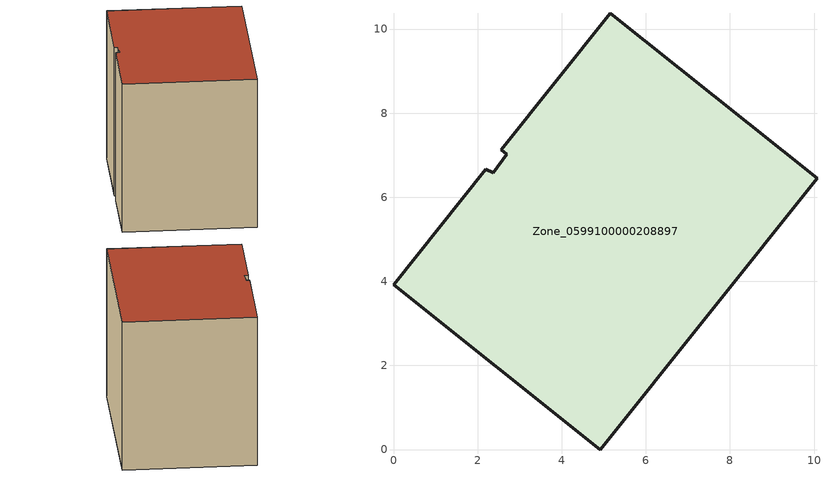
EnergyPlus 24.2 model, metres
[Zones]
Zone_0599100000208897
 floor ground (C_G): 2.19,6.67 2.37,6.58 2.69,7.03 2.56,7.13 5.15,10.37 10.07,6.45 4.92,0 0,3.92 z0.52
 wall outside (C_F): 10.07,6.45 5.15,10.37 2.56,7.13 2.69,7.03 2.37,6.58 2.19,6.67 0,3.92 4.92,0 10.07,6.45 z0.52:8.04
 roof outside (C_R): 2.37,6.58 2.19,6.67 0,3.92 4.92,0 10.07,6.45 5.15,10.37 2.56,7.13 2.69,7.03 z8.04
[BUILDING]
Pand.0599100000208897: North Axis=0; Terrain=City; Loads Convergence Tolerance Value=0.04; Temperature Convergence Tolerance Value=0.4; Solar Distribution=FullExterior; Maximum Number of Warmup Days=25; Minimum Number of Warmup Days=1
[Site:Location]
Rotterdam.The.Hague.AP_ZH_NLD Design_Conditions: Latitude=51.96; Longitude=4.45; Time Zone=1; Elevation=-4.5
[SITE:GROUNDTEMPERATURE:BUILDINGSURFACE]
18, 18, 18, 18, 18, 18, 18, 18, 18, 18, 18, 18
[MATERIAL] Thermal Absorptance=0.9; Solar Absorptance=0.7; Visible Absorptance=0.7
Name | Roughness | Thickness | Conductivity | Density | Specific Heat
G.TC.1965-1974 | MediumSmooth | 0.15 | 0.882353 | 540 | 1210
F.TC.1965-1974 | Rough | 0.3 | 0.697674 | 1920 | 840
R.TC.1965-1974 | MediumRough | 0.2 | 0.232558 | 1500 | 1000
[CONSTRUCTION]
C_G: G.TC.1965-1974
C_F: F.TC.1965-1974
C_R: R.TC.1965-1974
[ZONE]
Zone_0599100000208897: Type=1; Multiplier=1; Ceiling Height=Autocalculate; Volume=Autocalculate; Floor Area=autocalculate; Part of Total Floor Area=Yes
[ZONEINFILTRATION:DESIGNFLOWRATE]
Infil_Zone_0599100000208897: Zone or ZoneList or Space or SpaceList=Zone_0599100000208897; Schedule=AlwaysOn; Design Flow Rate Calculation Method=Flow/Area; Flow Rate per Floor Area=0.003; Constant Term Coefficient=1; Temperature Term Coefficient=0; Velocity Term Coefficient=0; Velocity Squared Term Coefficient=0
[HVACTEMPLATE:ZONE:IDEALLOADSAIRSYSTEM]
Zone_0599100000208897: Maximum Heating Supply Air Temperature=50; Minimum Cooling Supply Air Temperature=13; Maximum Heating Supply Air Humidity Ratio=0.0156; Minimum Cooling Supply Air Humidity Ratio=0.0077; Heating Limit=NoLimit; Cooling Limit=NoLimit; Dehumidification Control Type=ConstantSensibleHeatRatio; Cooling Sensible Heat Ratio=0.7; Dehumidification Setpoint=60; Humidification Control Type=None; Humidification Setpoint=30; Outdoor Air Method=None; Outdoor Air Flow Rate per Person=0.00944; Outdoor Air Flow Rate per Zone Floor Area=0; Outdoor Air Flow Rate per Zone=0; Demand Controlled Ventilation Type=None; Outdoor Air Economizer Type=NoEconomizer; Heat Recovery Type=None; Sensible Heat Recovery Effectiveness=0.7; Latent Heat Recovery Effectiveness=0.65
[ZONECONTROL:THERMOSTAT]
ThermostatControl_Zone_0599100000208897: Zone or ZoneList=Zone_0599100000208897; Control Type Schedule=DualSetpointControlType; Control 1=Thermostat_Zone_0599100000208897; Temperature Difference Between Cutout And Setpoint=0
[THERMOSTATSETPOINT:DUALSETPOINT]
Thermostat_Zone_0599100000208897: Heating Setpoint Temperature Schedule=HeatingSetpoint_Zone_0599100000208897; Cooling Setpoint Temperature Schedule=CoolingSetpoint_Zone_0599100000208897
[SCHEDULE:COMPACT]
HeatingSetpoint_Zone_0599100000208897: Through: 12/31, For: AllDays, Until: 24:00, 21
CoolingSetpoint_Zone_0599100000208897: Through: 12/31, For: AllDays, Until: 24:00, 24
DualSetpointControlType: Through: 12/31, For: AllDays, Until: 24:00, 4
AlwaysOn: Through: 12/31, For: AllDays, Until: 24:00, 1
